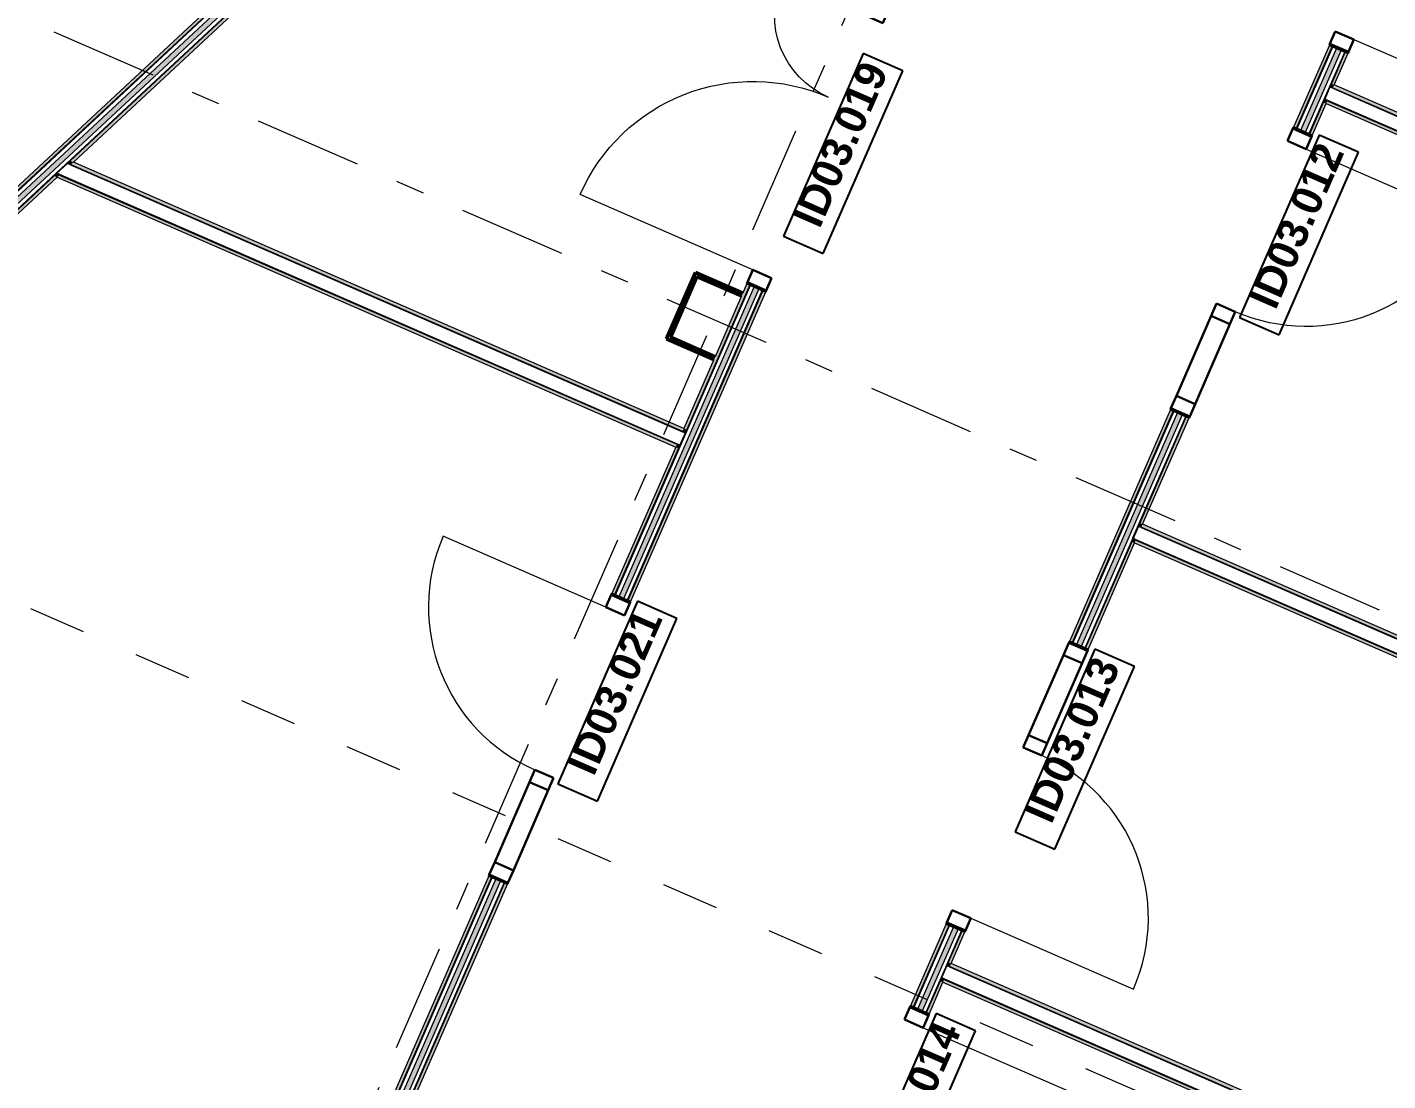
# Model space of a CAD drawing. Header units: millimetres. Extents: x -35034 to 431752, y -71616 to 25069.
# Drawn here: x 336985 to 343658, y -17300 to -12134 of the extents above; entities that cross this region are included whole.
import ezdxf
from ezdxf.enums import TextEntityAlignment as Align

# ---------------------------------------------------------------- set-up
doc = ezdxf.new("R2010")
doc.units = ezdxf.units.MM
doc.header["$MEASUREMENT"] = 0
doc.linetypes.add('Dashed', pattern=[564.444447, 282.222223, -282.222223])
doc.linetypes.add('Double Dashed', pattern=[1093.611073, 529.166651, -211.666656, 141.111112, -211.666656])
for name, color, linetype in [('A-95-MC_Marker_Section_P2.Marker', 7, 'Continuous'), ('New_A-15-MG_Structural_Grid_Phase_2', 7, 'Continuous'), ('New_A-25-M_Wall_Int', 7, 'Continuous'), ('New_ArchiCAD Door Markers', 7, 'Continuous'), ('New_ArchiCAD Doors', 7, 'Continuous')]:
    doc.layers.add(name, color=color, linetype=linetype)
for name, color, linetype, lineweight in [('A-95-MC_Marker_Section_P2.Marker_Pen_No__1', 7, 'Continuous', 13), ('New_A-25-M_Wall_Int_Pen_No__1', 7, 'Continuous', 13), ('New_ArchiCAD Door Markers_Pen_No__1', 7, 'Continuous', 13), ('New_ArchiCAD Door Markers_Pen_No__5', 7, 'Continuous', 25), ('New_ArchiCAD Doors_Pen_No__1', 7, 'Continuous', 13)]:
    doc.layers.add(name, color=color, linetype=linetype, lineweight=lineweight)
for name, color, linetype, lineweight, true_color in [('New_A-15-MG_Structural_Grid_Phase_2_Pen_No__222', 7, 'Continuous', 13, 0x65af33), ('New_A-25-M_Wall_Int_Pen_No__107', 7, 'Continuous', 15, 0xa6a6a6), ('New_A-25-M_Wall_Int_Pen_No__27', 7, 'Continuous', 50, 0x2a2a2a), ('New_ArchiCAD Doors_Pen_No__43', 7, 'Continuous', 30, 0x444444), ('New_ArchiCAD Doors_Pen_No__63', 7, 'Continuous', 20, 0x606060)]:
    doc.layers.add(name, color=color, linetype=linetype, lineweight=lineweight, true_color=true_color)
doc.styles.add('GENERATED_STYLE_1', font='')
doc.styles.add('GENERATED_STYLE_4', font='')
doc.styles.get('GENERATED_STYLE_1').set_extended_font_data('Swis721 BT', bold=True)
doc.styles.get('GENERATED_STYLE_4').set_extended_font_data('Swis721 BT')

# ---------------------------------------------------------------- blocks, each defined once
blk = doc.blocks.new('*X983', base_point=(341458.1, 0))
at = {"layer": 'New_A-25-M_Wall_Int_Pen_No__107', "linetype": 'Continuous'}
blk.add_hatch(color=256, dxfattribs=at).paths.add_polyline_path([(341527.3, -16544.8), (341351.4, -16948.1), (341374.4, -16958.1), (341550.2, -16554.8)])
blk = doc.blocks.new('*X984', base_point=(341458.1, 0))
at = {"layer": 'New_A-25-M_Wall_Int_Pen_No__107', "linetype": 'Continuous'}
blk.add_hatch(color=256, dxfattribs=at).paths.add_polyline_path([(342626.6, -14023.8), (342130.9, -15160.7), (342153.8, -15170.7), (342649.5, -14033.8)])
blk = doc.blocks.new('*X985', base_point=(341458.1, 0))
at = {"layer": 'New_A-25-M_Wall_Int_Pen_No__107', "linetype": 'Continuous'}
blk.add_hatch(color=256, dxfattribs=at).paths.add_polyline_path([(343406, -12236.3), (343230.2, -12639.6), (343253.1, -12649.6), (343428.9, -12246.3)])
blk = doc.blocks.new('Door with Sidelight on Side 2 19_11')
at = {"layer": 'New_ArchiCAD Doors_Pen_No__1', "linetype": 'Continuous'}
for p, q in [((-755, 0), (-755, -15)), ((755, 0), (755, -15)), ((-755, -15), (-755, -18)), ((-755, -18), (-755, -37)), ((-755, -37), (-755, -62)), ((-755, -62), (-755, -82)), ((755, -15), (755, -18)), ((755, -18), (755, -37)), ((755, -37), (755, -62)), ((755, -62), (755, -82)), ((-755, -82), (-755, -85)), ((-755, -85), (-755, -100)), ((755, -82), (755, -85)), ((755, -85), (755, -100))]:
    blk.add_line(p, q, dxfattribs=at)
at = {"layer": 'New_ArchiCAD Doors_Pen_No__43', "linetype": 'Continuous'}
for p, q in [((-748, 0), (-755, 0)), ((-755, 0), (-755, -100)), ((-682, 0), (-748, 0)), ((-748, 0), (-748, -100)), ((-254, 0), (-682, 0)), ((-682, 0), (-682, -100)), ((-682, -100), (-682, 0)), ((-254, -100), (-254, 0)), ((-188, 0), (-254, 0)), ((-254, 0), (-254, -100)), ((-188, -100), (-188, 0)), ((748, 0), (682, 0)), ((682, 0), (682, -100)), ((748, 0), (755, 0)), ((748, -100), (748, 0)), ((755, 0), (755, -100)), ((-748, -100), (-755, -100)), ((-748, -100), (-682, -100)), ((-682, -100), (-254, -100)), ((-254, -100), (-188, -100)), ((682, -100), (748, -100)), ((748, -100), (755, -100))]:
    blk.add_line(p, q, dxfattribs=at)
at = {"layer": 'New_ArchiCAD Doors_Pen_No__63', "linetype": 'Continuous'}
blk.add_line((682, 0), (682, 870), dxfattribs=at)
blk.add_arc((682, 0), 870, 90, 180, dxfattribs=at)
blk = doc.blocks.new('Door Stamp 17_18')
at = {"layer": 'New_ArchiCAD Door Markers_Pen_No__5', "linetype": 'Continuous'}
for p, q in [((206.6, 241.9), (-770.5, 241.9)), ((-770.5, 241.9), (-770.5, 30.2)), ((206.6, 241.9), (-770.5, 241.9)), ((206.6, 30.2), (206.6, 241.9)), ((-770.5, 30.2), (206.6, 30.2))]:
    blk.add_line(p, q, dxfattribs=at)
at = {"layer": 'New_ArchiCAD Door Markers_Pen_No__1', "style": 'GENERATED_STYLE_1'}
blk.add_attdef('AC_WIDO_ID', text='', height=150, rotation=180, dxfattribs=at).set_placement((147.8, 286.5), align=Align.BOTTOM_LEFT)
blk = doc.blocks.new('Wall_286_2', base_point=(351226.8, 5794.2))
at = {"layer": 'New_A-25-M_Wall_Int_Pen_No__107', "linetype": 'Continuous'}
for points in [[(343371.2, -12221.1), (343195.3, -12624.4), (343209.1, -12630.4), (343384.9, -12227.1)], [(343449.1, -12255.1), (343381.2, -12410.9), (343394.9, -12416.9), (343462.9, -12261.1)], [(343388.9, -12430.7), (343394.9, -12416.9), (343381.2, -12410.9), (343375.2, -12424.7)], [(343341.2, -12502.6), (343273.2, -12658.4), (343287, -12664.4), (343354.9, -12508.6)], [(343354.9, -12508.6), (343360.9, -12494.8), (343347.2, -12488.8), (343341.2, -12502.6)], [(342591.8, -14008.6), (342096, -15145.5), (342109.8, -15151.5), (342605.5, -14014.6)], [(342669.7, -14042.6), (342441.8, -14565.2), (342455.5, -14571.2), (342683.4, -14048.5)], [(342449.5, -14585), (342455.5, -14571.2), (342441.8, -14565.2), (342435.8, -14579)], [(342173.9, -15179.5), (342187.7, -15185.4), (342415.6, -14662.9), (342401.8, -14656.9)], [(342415.6, -14662.9), (342421.6, -14649.1), (342407.8, -14643.1), (342401.8, -14656.9)], [(341492.5, -16529.6), (341316.6, -16932.9), (341330.4, -16938.9), (341506.2, -16535.6)], [(341570.4, -16563.6), (341502.4, -16719.4), (341516.2, -16725.4), (341584.1, -16569.6)], [(341510.2, -16739.2), (341516.2, -16725.4), (341502.4, -16719.4), (341496.4, -16733.2)], [(341462.5, -16811.1), (341394.5, -16966.9), (341408.3, -16972.9), (341476.2, -16817.1)], [(341476.2, -16817.1), (341482.2, -16803.3), (341468.5, -16797.3), (341462.5, -16811.1)]]:
    blk.add_hatch(color=256, dxfattribs=at).paths.add_polyline_path(points)
at = {"layer": 'New_A-25-M_Wall_Int_Pen_No__107', "linetype": 'Continuous', "lineweight": 0, "true_color": 0x535353}
for points in [[(343384.9, -12227.1), (343209.1, -12630.4), (343211.8, -12631.6), (343387.7, -12228.3)], [(343345.6, -12484.9), (343348.4, -12486.1), (343449.1, -12255.1), (343446.4, -12253.9)], [(343387.7, -12433.4), (343388.9, -12430.7), (343375.2, -12424.7), (343374, -12427.4)], [(343344.4, -12487.6), (343270.5, -12657.2), (343273.2, -12658.4), (343347.2, -12488.8)], [(343347.2, -12488.8), (343348.4, -12486.1), (343345.6, -12484.9), (343344.4, -12487.6)], [(343360.9, -12494.8), (343362.1, -12492.1), (343348.4, -12486.1), (343347.2, -12488.8)], [(342605.5, -14014.6), (342109.8, -15151.5), (342112.5, -15152.7), (342608.3, -14015.8)], [(342406.3, -14639.2), (342409, -14640.4), (342669.7, -14042.6), (342666.9, -14041.4)], [(342448.3, -14587.7), (342449.5, -14585), (342435.8, -14579), (342434.6, -14581.7)], [(342405.1, -14641.9), (342171.2, -15178.3), (342173.9, -15179.5), (342407.8, -14643.1)], [(342407.8, -14643.1), (342409, -14640.4), (342406.3, -14639.2), (342405.1, -14641.9)], [(342421.6, -14649.1), (342422.8, -14646.4), (342409, -14640.4), (342407.8, -14643.1)], [(341506.2, -16535.6), (341330.4, -16938.9), (341333.1, -16940.1), (341509, -16536.8)], [(341466.9, -16793.4), (341469.7, -16794.6), (341570.4, -16563.6), (341567.6, -16562.4)], [(341509, -16741.9), (341510.2, -16739.2), (341496.4, -16733.2), (341495.2, -16735.9)], [(341465.7, -16796.1), (341391.8, -16965.7), (341394.5, -16966.9), (341468.5, -16797.3)], [(341468.5, -16797.3), (341469.7, -16794.6), (341466.9, -16793.4), (341465.7, -16796.1)], [(341482.2, -16803.3), (341483.4, -16800.6), (341469.7, -16794.6), (341468.5, -16797.3)]]:
    blk.add_hatch(color=251, dxfattribs=at).paths.add_polyline_path(points)
at = {"layer": 'New_A-25-M_Wall_Int_Pen_No__1', "linetype": 'Continuous'}
for p, q in [((343384.9, -12227.1), (343209.1, -12630.4)), ((343387.7, -12228.3), (343211.8, -12631.6)), ((343406, -12236.3), (343230.2, -12639.6)), ((343428.9, -12246.3), (343253.1, -12649.6)), ((343446.4, -12253.9), (343345.6, -12484.9)), ((343384.9, -12227.1), (343371.2, -12221.1)), ((343449.1, -12255.1), (343381.2, -12410.9)), ((343387.7, -12228.3), (343384.9, -12227.1)), ((343406, -12236.3), (343387.7, -12228.3)), ((343428.9, -12246.3), (343406, -12236.3)), ((343446.4, -12253.9), (343428.9, -12246.3)), ((343449.1, -12255.1), (343446.4, -12253.9)), ((343462.9, -12261.1), (343449.1, -12255.1)), ((343374, -12427.4), (343348.4, -12486.1)), ((343387.7, -12433.4), (343374, -12427.4)), ((343381.2, -12410.9), (343375.2, -12424.7)), ((343388.9, -12430.7), (343375.2, -12424.7)), ((343344.4, -12487.6), (343270.5, -12657.2)), ((343341.2, -12502.6), (343273.2, -12658.4)), ((343347.2, -12488.8), (343341.2, -12502.6)), ((343345.6, -12484.9), (343344.4, -12487.6)), ((343347.2, -12488.8), (343360.9, -12494.8)), ((343362.1, -12492.1), (343348.4, -12486.1)), ((343209.1, -12630.4), (343195.3, -12624.4)), ((343211.8, -12631.6), (343209.1, -12630.4)), ((343230.2, -12639.6), (343211.8, -12631.6)), ((343253.1, -12649.6), (343230.2, -12639.6)), ((343270.5, -12657.2), (343253.1, -12649.6)), ((343273.2, -12658.4), (343270.5, -12657.2)), ((343287, -12664.4), (343273.2, -12658.4)), ((342605.5, -14014.6), (342591.8, -14008.6)), ((342605.5, -14014.6), (342109.8, -15151.5)), ((342608.3, -14015.8), (342112.5, -15152.7)), ((342626.6, -14023.8), (342130.9, -15160.7)), ((342649.5, -14033.8), (342153.8, -15170.7)), ((342666.9, -14041.4), (342406.3, -14639.2)), ((342669.7, -14042.6), (342441.8, -14565.2)), ((342608.3, -14015.8), (342605.5, -14014.6)), ((342626.6, -14023.8), (342608.3, -14015.8)), ((342649.5, -14033.8), (342626.6, -14023.8)), ((342666.9, -14041.4), (342649.5, -14033.8)), ((342669.7, -14042.6), (342666.9, -14041.4)), ((342683.4, -14048.5), (342669.7, -14042.6)), ((342434.6, -14581.7), (342409, -14640.4)), ((342448.3, -14587.7), (342434.6, -14581.7)), ((342441.8, -14565.2), (342435.8, -14579)), ((342449.5, -14585), (342435.8, -14579)), ((342405.1, -14641.9), (342171.2, -15178.3)), ((342401.8, -14656.9), (342173.9, -15179.5)), ((342407.8, -14643.1), (342401.8, -14656.9)), ((342406.3, -14639.2), (342405.1, -14641.9)), ((342407.8, -14643.1), (342421.6, -14649.1)), ((342422.8, -14646.4), (342409, -14640.4)), ((342109.8, -15151.5), (342096, -15145.5)), ((342112.5, -15152.7), (342109.8, -15151.5)), ((342130.9, -15160.7), (342112.5, -15152.7)), ((342153.8, -15170.7), (342130.9, -15160.7)), ((342171.2, -15178.3), (342153.8, -15170.7)), ((342173.9, -15179.5), (342171.2, -15178.3)), ((342187.7, -15185.4), (342173.9, -15179.5)), ((341506.2, -16535.6), (341330.4, -16938.9)), ((341509, -16536.8), (341333.1, -16940.1)), ((341527.3, -16544.8), (341351.4, -16948.1)), ((341506.2, -16535.6), (341492.5, -16529.6)), ((341509, -16536.8), (341506.2, -16535.6)), ((341527.3, -16544.8), (341509, -16536.8)), ((341550.2, -16554.8), (341527.3, -16544.8)), ((341550.2, -16554.8), (341374.4, -16958.1)), ((341567.6, -16562.4), (341466.9, -16793.4)), ((341570.4, -16563.6), (341502.4, -16719.4)), ((341567.6, -16562.4), (341550.2, -16554.8)), ((341570.4, -16563.6), (341567.6, -16562.4)), ((341584.1, -16569.6), (341570.4, -16563.6)), ((341495.2, -16735.9), (341469.7, -16794.6)), ((341509, -16741.9), (341495.2, -16735.9)), ((341502.4, -16719.4), (341496.4, -16733.2)), ((341510.2, -16739.2), (341496.4, -16733.2)), ((341465.7, -16796.1), (341391.8, -16965.7)), ((341462.5, -16811.1), (341394.5, -16966.9)), ((341468.5, -16797.3), (341462.5, -16811.1)), ((341466.9, -16793.4), (341465.7, -16796.1)), ((341468.5, -16797.3), (341482.2, -16803.3)), ((341483.4, -16800.6), (341469.7, -16794.6)), ((341330.4, -16938.9), (341316.6, -16932.9)), ((341333.1, -16940.1), (341330.4, -16938.9)), ((341351.4, -16948.1), (341333.1, -16940.1)), ((341374.4, -16958.1), (341351.4, -16948.1)), ((341391.8, -16965.7), (341374.4, -16958.1)), ((341394.5, -16966.9), (341391.8, -16965.7)), ((341408.3, -16972.9), (341394.5, -16966.9))]:
    blk.add_line(p, q, dxfattribs=at)
at = {"layer": 'New_A-25-M_Wall_Int_Pen_No__1', "linetype": 'Continuous', "flags": 128}
for points in [[(343371.2, -12221.1), (343195.3, -12624.4)], [(343394.9, -12416.9), (343462.9, -12261.1)], [(343287, -12664.4), (343354.9, -12508.6)], [(342591.8, -14008.6), (342096, -15145.5)], [(342455.5, -14571.2), (342683.4, -14048.5)], [(342187.7, -15185.4), (342415.6, -14662.9)], [(341492.5, -16529.6), (341316.6, -16932.9)], [(341516.2, -16725.4), (341584.1, -16569.6)], [(341408.3, -16972.9), (341476.2, -16817.1)]]:
    blk.add_lwpolyline(points, dxfattribs=at)
at = {"layer": 'New_A-25-M_Wall_Int', "color": 250, "lineweight": 50, "true_color": 0x2a2a2a}
for name in ['*X985', '*X984', '*X983']:
    blk.add_blockref(name, (341458.1, 0), dxfattribs=at)
at = {"layer": 'New_ArchiCAD Door Markers'}
ref = blk.add_blockref('Door Stamp 17_18', (342985.2, -13356.5), dxfattribs=dict(at, rotation=246.440411583999))
ref.add_attrib('AC_WIDO_ID', 'ID03.012', dxfattribs={"layer": 'New_ArchiCAD Door Markers_Pen_No__1', "color": 7, "height": 150, "rotation": 66.44041, "style": 'GENERATED_STYLE_1'}).set_placement((343147.9, -13543.9), align=Align.BOTTOM_LEFT)
ref = blk.add_blockref('Door Stamp 17_18', (341885.9, -15877.5), dxfattribs=dict(at, rotation=246.440411583999))
ref.add_attrib('AC_WIDO_ID', 'ID03.013', dxfattribs={"layer": 'New_ArchiCAD Door Markers_Pen_No__1', "color": 7, "height": 150, "rotation": 66.44041, "style": 'GENERATED_STYLE_1'}).set_placement((342048.6, -16064.9), align=Align.BOTTOM_LEFT)
ref = blk.add_blockref('Door Stamp 17_18', (341106.5, -17665), dxfattribs=dict(at, rotation=246.440411583999))
ref.add_attrib('AC_WIDO_ID', 'ID03.014', dxfattribs={"layer": 'New_ArchiCAD Door Markers_Pen_No__1', "color": 7, "height": 150, "rotation": 66.44041, "style": 'GENERATED_STYLE_1'}).set_placement((341269.2, -17852.3), align=Align.BOTTOM_LEFT)
at = {"layer": 'New_ArchiCAD Doors', "color": 251, "linetype": 'Continuous', "lineweight": 20, "true_color": 0x606060, "zscale": 1000, "rotation": 246.440411583999}
for p in [(343764.6, -11569), (341885.9, -15877.5)]:
    blk.add_blockref('Door with Sidelight on Side 2 19_11', p, dxfattribs=at)
at = {"layer": 'New_ArchiCAD Doors', "color": 251, "linetype": 'Continuous', "lineweight": 20, "true_color": 0x606060, "xscale": -0.9999999999999999, "zscale": 1000, "rotation": 246.440411583999}
for p in [(342985.2, -13356.5), (341106.5, -17665)]:
    blk.add_blockref('Door with Sidelight on Side 2 19_11', p, dxfattribs=at)
blk = doc.blocks.new('Wall_289_2', base_point=(341384.6, -16777.1))
at = {"layer": 'New_A-25-M_Wall_Int_Pen_No__107', "linetype": 'Continuous', "lineweight": 0, "true_color": 0x535353}
for points in [[(341509, -16741.9), (345240.6, -18369.1), (345241.8, -18366.3), (341510.2, -16739.2)], [(341482.2, -16803.3), (345213.9, -18430.5), (345215.1, -18427.8), (341483.4, -16800.6)]]:
    blk.add_hatch(color=251, dxfattribs=at).paths.add_polyline_path(points)
at = {"layer": 'New_A-25-M_Wall_Int_Pen_No__107', "linetype": 'Continuous'}
for points in [[(341510.2, -16739.2), (345241.8, -18366.3), (345247.8, -18352.6), (341516.2, -16725.4)], [(341476.2, -16817.1), (345207.9, -18444.3), (345213.9, -18430.5), (341482.2, -16803.3)]]:
    blk.add_hatch(color=256, dxfattribs=at).paths.add_polyline_path(points)
at = {"layer": 'New_A-25-M_Wall_Int_Pen_No__1', "linetype": 'Continuous'}
for p, q in [((341509, -16741.9), (345240.6, -18369.1)), ((341510.2, -16739.2), (345241.8, -18366.3)), ((341482.2, -16803.3), (345213.9, -18430.5)), ((341483.4, -16800.6), (345215.1, -18427.8))]:
    blk.add_line(p, q, dxfattribs=at)
at = {"layer": 'New_A-25-M_Wall_Int_Pen_No__1', "linetype": 'Continuous', "flags": 128}
for points in [[(345247.8, -18352.6), (341516.2, -16725.4)], [(341476.2, -16817.1), (345207.9, -18444.3)]]:
    blk.add_lwpolyline(points, dxfattribs=at)
blk = doc.blocks.new('Wall_290_2', base_point=(342323.9, -14622.9))
at = {"layer": 'New_A-25-M_Wall_Int_Pen_No__107', "linetype": 'Continuous', "lineweight": 0, "true_color": 0x535353}
for points in [[(342448.3, -14587.7), (346034.8, -16151.6), (346036, -16148.8), (342449.5, -14585)], [(342421.6, -14649.1), (346008, -16213), (346009.2, -16210.2), (342422.8, -14646.4)]]:
    blk.add_hatch(color=251, dxfattribs=at).paths.add_polyline_path(points)
at = {"layer": 'New_A-25-M_Wall_Int_Pen_No__107', "linetype": 'Continuous'}
for points in [[(342449.5, -14585), (346036, -16148.8), (346041.9, -16135.1), (342455.5, -14571.2)], [(342415.6, -14662.9), (346002, -16226.7), (346008, -16213), (342421.6, -14649.1)]]:
    blk.add_hatch(color=256, dxfattribs=at).paths.add_polyline_path(points)
at = {"layer": 'New_A-25-M_Wall_Int_Pen_No__1', "linetype": 'Continuous'}
for p, q in [((342448.3, -14587.7), (346034.8, -16151.6)), ((342449.5, -14585), (346036, -16148.8)), ((342421.6, -14649.1), (346008, -16213)), ((342422.8, -14646.4), (346009.2, -16210.2))]:
    blk.add_line(p, q, dxfattribs=at)
at = {"layer": 'New_A-25-M_Wall_Int_Pen_No__1', "linetype": 'Continuous', "flags": 128}
for points in [[(346041.9, -16135.1), (342455.5, -14571.2)], [(342415.6, -14662.9), (346002, -16226.7)], [(346036, -16148.8), (346041.9, -16135.1)], [(346002, -16226.7), (346008, -16213)], [(346008, -16213), (346009.2, -16210.2)], [(346009.2, -16210.2), (346034.8, -16151.6)], [(346034.8, -16151.6), (346036, -16148.8)]]:
    blk.add_lwpolyline(points, dxfattribs=at)
blk = doc.blocks.new('Wall_291_2', base_point=(343263.3, -12468.6))
at = {"layer": 'New_A-25-M_Wall_Int_Pen_No__107', "linetype": 'Continuous', "lineweight": 0, "true_color": 0x535353}
for points in [[(343387.7, -12433.4), (347296, -14137.6), (347297.2, -14134.9), (343388.9, -12430.7)], [(343360.9, -12494.8), (347269.2, -14199), (347270.4, -14196.3), (343362.1, -12492.1)]]:
    blk.add_hatch(color=251, dxfattribs=at).paths.add_polyline_path(points)
at = {"layer": 'New_A-25-M_Wall_Int_Pen_No__107', "linetype": 'Continuous'}
for points in [[(343388.9, -12430.7), (347297.2, -14134.9), (347303.2, -14121.1), (343394.9, -12416.9)], [(343354.9, -12508.6), (347263.2, -14212.8), (347269.2, -14199), (343360.9, -12494.8)]]:
    blk.add_hatch(color=256, dxfattribs=at).paths.add_polyline_path(points)
at = {"layer": 'New_A-25-M_Wall_Int_Pen_No__1', "linetype": 'Continuous'}
for p, q in [((343387.7, -12433.4), (347296, -14137.6)), ((343388.9, -12430.7), (347297.2, -14134.9)), ((343360.9, -12494.8), (347269.2, -14199)), ((343362.1, -12492.1), (347270.4, -14196.3))]:
    blk.add_line(p, q, dxfattribs=at)
at = {"layer": 'New_A-25-M_Wall_Int_Pen_No__1', "linetype": 'Continuous', "flags": 128}
for points in [[(347303.2, -14121.1), (343394.9, -12416.9)], [(343354.9, -12508.6), (347263.2, -14212.8)], [(347270.4, -14196.3), (347296, -14137.6)], [(347296, -14137.6), (347297.2, -14134.9)], [(347297.2, -14134.9), (347303.2, -14121.1)], [(347263.2, -14212.8), (347269.2, -14199)], [(347269.2, -14199), (347270.4, -14196.3)]]:
    blk.add_lwpolyline(points, dxfattribs=at)
blk = doc.blocks.new('Wall_304_2', base_point=(337131.8, -12869.7))
at = {"layer": 'New_A-25-M_Wall_Int_Pen_No__107', "linetype": 'Continuous', "lineweight": 0, "true_color": 0x535353}
for points in [[(337197.3, -12808.8), (340198.2, -14117.3), (340199.4, -14114.6), (337199.7, -12806.5)], [(337143.8, -12858.5), (340171.4, -14178.7), (340172.6, -14176), (337146.2, -12856.3)]]:
    blk.add_hatch(color=251, dxfattribs=at).paths.add_polyline_path(points)
at = {"layer": 'New_A-25-M_Wall_Int_Pen_No__107', "linetype": 'Continuous'}
for points in [[(337199.7, -12806.5), (340199.4, -14114.6), (340205.4, -14100.8), (337211.7, -12795.4)], [(337131.8, -12869.7), (340165.5, -14192.5), (340171.4, -14178.7), (337143.8, -12858.5)]]:
    blk.add_hatch(color=256, dxfattribs=at).paths.add_polyline_path(points)
at = {"layer": 'New_A-25-M_Wall_Int_Pen_No__1', "linetype": 'Continuous'}
for p, q in [((337197.3, -12808.8), (340198.2, -14117.3)), ((337199.7, -12806.5), (340199.4, -14114.6)), ((337143.8, -12858.5), (340171.4, -14178.7)), ((337146.2, -12856.3), (340172.6, -14176))]:
    blk.add_line(p, q, dxfattribs=at)
at = {"layer": 'New_A-25-M_Wall_Int_Pen_No__1', "linetype": 'Continuous', "flags": 128}
for points in [[(340205.4, -14100.8), (337211.7, -12795.4)], [(337131.8, -12869.7), (340165.5, -14192.5)]]:
    blk.add_lwpolyline(points, dxfattribs=at)
blk = doc.blocks.new('*X1043', base_point=(341458.1, 0))
at = {"layer": 'New_A-25-M_Wall_Int_Pen_No__107', "linetype": 'Continuous'}
blk.add_hatch(color=256, dxfattribs=at).paths.add_polyline_path([(339283.5, -16310.2), (337601.1, -20168.3), (337624.1, -20178.3), (339306.4, -16320.2)])
blk = doc.blocks.new('*X1044', base_point=(341458.1, 0))
at = {"layer": 'New_A-25-M_Wall_Int_Pen_No__107', "linetype": 'Continuous'}
blk.add_hatch(color=256, dxfattribs=at).paths.add_polyline_path([(339887, -14926.1), (339910, -14936.1), (340572.9, -13415.8), (340550, -13405.8)])
blk = doc.blocks.new('Door with Sidelight on Side 2 19_12')
at = {"layer": 'New_ArchiCAD Doors_Pen_No__1', "linetype": 'Continuous'}
for p, q in [((-755, 0), (-755, -15)), ((755, 0), (755, -15)), ((-755, -15), (-755, -18)), ((-755, -18), (-755, -38)), ((-755, -38), (-755, -63)), ((-755, -63), (-755, -82)), ((755, -15), (755, -18)), ((755, -18), (755, -38)), ((755, -38), (755, -63)), ((755, -63), (755, -82)), ((-755, -82), (-755, -85)), ((-755, -85), (-755, -100)), ((755, -82), (755, -85)), ((755, -85), (755, -100))]:
    blk.add_line(p, q, dxfattribs=at)
at = {"layer": 'New_ArchiCAD Doors_Pen_No__43', "linetype": 'Continuous'}
for p, q in [((-748, 0), (-755, 0)), ((-755, 0), (-755, -100)), ((-682, 0), (-748, 0)), ((-748, 0), (-748, -100)), ((-254, 0), (-682, 0)), ((-682, 0), (-682, -100)), ((-682, -100), (-682, 0)), ((-254, -100), (-254, 0)), ((-188, 0), (-254, 0)), ((-254, 0), (-254, -100)), ((-188, -100), (-188, 0)), ((748, 0), (682, 0)), ((682, 0), (682, -100)), ((748, 0), (755, 0)), ((748, -100), (748, 0)), ((755, 0), (755, -100)), ((-748, -100), (-755, -100)), ((-748, -100), (-682, -100)), ((-682, -100), (-254, -100)), ((-254, -100), (-188, -100)), ((682, -100), (748, -100)), ((748, -100), (755, -100))]:
    blk.add_line(p, q, dxfattribs=at)
at = {"layer": 'New_ArchiCAD Doors_Pen_No__63', "linetype": 'Continuous'}
blk.add_line((682, 0), (682, 870), dxfattribs=at)
blk.add_arc((682, 0), 870, 90, 180, dxfattribs=at)
blk = doc.blocks.new('Double Door Asymmetric 19_4')
at = {"layer": 'New_ArchiCAD Doors_Pen_No__1', "linetype": 'Continuous'}
for p, q in [((-755, 0), (-755, -15)), ((755, 0), (755, -15)), ((-755, -15), (-755, -18)), ((-755, -18), (-755, -38)), ((-755, -38), (-755, -63)), ((-755, -63), (-755, -82)), ((755, -15), (755, -18)), ((755, -18), (755, -38)), ((755, -38), (755, -63)), ((755, -63), (755, -82)), ((-755, -82), (-755, -85)), ((-755, -85), (-755, -100)), ((755, -82), (755, -85)), ((755, -85), (755, -100))]:
    blk.add_line(p, q, dxfattribs=at)
at = {"layer": 'New_ArchiCAD Doors_Pen_No__43', "linetype": 'Continuous'}
for p, q in [((-748, 0), (-755, 0)), ((-755, 0), (-755, -100)), ((-682, 0), (-748, 0)), ((-748, 0), (-748, -100)), ((-682, -100), (-682, 0)), ((748, 0), (682, 0)), ((682, 0), (682, -100)), ((748, 0), (755, 0)), ((748, -100), (748, 0)), ((755, 0), (755, -100)), ((-748, -100), (-755, -100)), ((-748, -100), (-682, -100)), ((682, -100), (748, -100)), ((748, -100), (755, -100))]:
    blk.add_line(p, q, dxfattribs=at)
at = {"layer": 'New_ArchiCAD Doors_Pen_No__63', "linetype": 'Continuous'}
for p, q in [((682, 0), (682, 924)), ((-682, 0), (-682, 440))]:
    blk.add_line(p, q, dxfattribs=at)
for centre, radius, start, end in [((682, 0), 924, 90, 180), ((-682, 0), 440, 0, 90)]:
    blk.add_arc(centre, radius, start, end, dxfattribs=at)
blk = doc.blocks.new('Door Stamp 17_22')
at = {"layer": 'New_ArchiCAD Door Markers_Pen_No__5', "linetype": 'Continuous'}
for p, q in [((470.6, 183.2), (-506.5, 183.2)), ((-506.5, 183.2), (-506.5, -28.6)), ((470.6, 183.2), (-506.5, 183.2)), ((470.6, -28.6), (470.6, 183.2)), ((-506.5, -28.6), (470.6, -28.6))]:
    blk.add_line(p, q, dxfattribs=at)
at = {"layer": 'New_ArchiCAD Door Markers_Pen_No__1', "style": 'GENERATED_STYLE_1'}
blk.add_attdef('AC_WIDO_ID', text='', height=150, rotation=180, dxfattribs=at).set_placement((411.8, 227.3), align=Align.BOTTOM_LEFT)
blk = doc.blocks.new('Wall_305_2', base_point=(341773.2, -10505.3))
at = {"layer": 'New_A-25-M_Wall_Int_Pen_No__107', "linetype": 'Continuous'}
for points in [[(340205.4, -14100.8), (340219.2, -14106.8), (340528.9, -13396.6), (340515.1, -13390.6)], [(339930.1, -14944.9), (339943.9, -14950.8), (340606.8, -13430.6), (340593, -13424.6)], [(340213.2, -14120.6), (340219.2, -14106.8), (340205.4, -14100.8), (340199.4, -14114.6)], [(340165.5, -14192.5), (339852.2, -14910.9), (339866, -14916.9), (340179.2, -14198.5)], [(340179.2, -14198.5), (340185.2, -14184.7), (340171.4, -14178.7), (340165.5, -14192.5)], [(339248.7, -16295), (337566.3, -20153.2), (337580.1, -20159.2), (339262.4, -16301)], [(337644.2, -20187.1), (337658, -20193.1), (339340.3, -16335), (339326.6, -16329)]]:
    blk.add_hatch(color=256, dxfattribs=at).paths.add_polyline_path(points)
at = {"layer": 'New_A-25-M_Wall_Int_Pen_No__107', "linetype": 'Continuous', "lineweight": 0, "true_color": 0x535353}
for points in [[(340213.2, -14120.6), (340215.9, -14121.8), (340531.6, -13397.8), (340528.9, -13396.6)], [(339927.4, -14943.7), (339930.1, -14944.9), (340593, -13424.6), (340590.3, -13423.4)], [(340212, -14123.3), (339866, -14916.9), (339868.7, -14918.1), (340214.7, -14124.5)], [(340212, -14123.3), (340213.2, -14120.6), (340199.4, -14114.6), (340198.2, -14117.3)], [(340214.7, -14124.5), (340215.9, -14121.8), (340213.2, -14120.6), (340212, -14123.3)], [(340185.2, -14184.7), (340186.4, -14182), (340172.6, -14176), (340171.4, -14178.7)], [(339262.4, -16301), (337580.1, -20159.2), (337582.8, -20160.4), (339265.2, -16302.2)], [(339323.8, -16327.8), (337641.5, -20185.9), (337644.2, -20187.1), (339326.6, -16329)]]:
    blk.add_hatch(color=251, dxfattribs=at).paths.add_polyline_path(points)
at = {"layer": 'New_A-25-M_Wall_Int_Pen_No__1', "linetype": 'Continuous'}
for p, q in [((340531.6, -13397.8), (339868.7, -14918.1)), ((340550, -13405.8), (339887, -14926.1)), ((340528.9, -13396.6), (340213.2, -14120.6)), ((340515.1, -13390.6), (340528.9, -13396.6)), ((340528.9, -13396.6), (340531.6, -13397.8)), ((340531.6, -13397.8), (340550, -13405.8)), ((340550, -13405.8), (340572.9, -13415.8)), ((340572.9, -13415.8), (339910, -14936.1)), ((340590.3, -13423.4), (339927.4, -14943.7)), ((340593, -13424.6), (339930.1, -14944.9)), ((340572.9, -13415.8), (340590.3, -13423.4)), ((340590.3, -13423.4), (340593, -13424.6)), ((340593, -13424.6), (340606.8, -13430.6)), ((340212, -14123.3), (339866, -14916.9)), ((340198.2, -14117.3), (340212, -14123.3)), ((340213.2, -14120.6), (340199.4, -14114.6)), ((340171.4, -14178.7), (340185.2, -14184.7)), ((340172.6, -14176), (340186.4, -14182)), ((339852.2, -14910.9), (339866, -14916.9)), ((339866, -14916.9), (339868.7, -14918.1)), ((339868.7, -14918.1), (339887, -14926.1)), ((339887, -14926.1), (339910, -14936.1)), ((339910, -14936.1), (339927.4, -14943.7)), ((339927.4, -14943.7), (339930.1, -14944.9)), ((339930.1, -14944.9), (339943.9, -14950.8)), ((339262.4, -16301), (337580.1, -20159.2)), ((339265.2, -16302.2), (337582.8, -20160.4)), ((339283.5, -16310.2), (337601.1, -20168.3)), ((339306.4, -16320.2), (337624.1, -20178.3)), ((339323.8, -16327.8), (337641.5, -20185.9)), ((339326.6, -16329), (337644.2, -20187.1)), ((339248.7, -16295), (339262.4, -16301)), ((339262.4, -16301), (339265.2, -16302.2)), ((339265.2, -16302.2), (339283.5, -16310.2)), ((339283.5, -16310.2), (339306.4, -16320.2)), ((339306.4, -16320.2), (339323.8, -16327.8)), ((339323.8, -16327.8), (339326.6, -16329)), ((339326.6, -16329), (339340.3, -16335))]:
    blk.add_line(p, q, dxfattribs=at)
at = {"layer": 'New_A-25-M_Wall_Int_Pen_No__1', "linetype": 'Continuous', "flags": 128}
for points in [[(340515.1, -13390.6), (340494.6, -13437.5)], [(339943.9, -14950.8), (340606.8, -13430.6)], [(340488.7, -13451.3), (340358.5, -13749.7)], [(340352.5, -13763.4), (340205.4, -14100.8)], [(340165.5, -14192.5), (339852.2, -14910.9)], [(339248.7, -16295), (337566.3, -20153.2)], [(337658, -20193.1), (339340.3, -16335)]]:
    blk.add_lwpolyline(points, dxfattribs=at)
at = {"layer": 'New_A-25-M_Wall_Int', "color": 250, "lineweight": 50, "true_color": 0x2a2a2a}
for name in ['*X1044', '*X1043']:
    blk.add_blockref(name, (341458.1, 0), dxfattribs=at)
at = {"layer": 'New_ArchiCAD Door Markers'}
ref = blk.add_blockref('Door Stamp 17_22', (340908.6, -12738.5), dxfattribs=dict(at, rotation=246.4404115839982))
ref.add_attrib('AC_WIDO_ID', 'ID03.019', dxfattribs={"layer": 'New_ArchiCAD Door Markers_Pen_No__1', "color": 7, "height": 150, "rotation": 66.44041, "style": 'GENERATED_STYLE_1'}).set_placement((340911.9, -13144.9), align=Align.BOTTOM_LEFT)
ref = blk.add_blockref('Door Stamp 17_18', (339642.1, -15642.9), dxfattribs=dict(at, rotation=246.4404115839982))
ref.add_attrib('AC_WIDO_ID', 'ID03.021', dxfattribs={"layer": 'New_ArchiCAD Door Markers_Pen_No__1', "color": 7, "height": 150, "rotation": 66.44041, "style": 'GENERATED_STYLE_1'}).set_placement((339804.8, -15830.3), align=Align.BOTTOM_LEFT)
at = {"layer": 'New_ArchiCAD Doors', "color": 251, "linetype": 'Continuous', "lineweight": 20, "true_color": 0x606060, "xscale": -1, "zscale": 1000, "rotation": 66.44041158399826}
blk.add_blockref('Double Door Asymmetric 19_4', (340816.9, -12698.5), dxfattribs=at)
at = {"layer": 'New_ArchiCAD Doors', "color": 251, "linetype": 'Continuous', "lineweight": 20, "true_color": 0x606060, "zscale": 1000, "rotation": 66.44041158399826}
blk.add_blockref('Door with Sidelight on Side 2 19_12', (339550.4, -15602.9), dxfattribs=at)
blk = doc.blocks.new('*X1055', base_point=(341458.1, 0))
at = {"layer": 'New_A-25-M_Wall_Int_Pen_No__107', "linetype": 'Continuous'}
blk.add_hatch(color=256, dxfattribs=at).paths.add_polyline_path([(334368.3, -15356.6), (334376.5, -15365.4), (334385.4, -15374.9), (340335.5, -9838), (340330.4, -9808.6)])
blk = doc.blocks.new('Wall_306_2', base_point=(340342.9, -9881.6))
at = {"layer": 'New_A-25-M_Wall_Int_Pen_No__107', "linetype": 'Continuous', "lineweight": 0, "true_color": 0x535353}
for points in [[(335741.9, -14051.1), (340326.4, -9785), (340325.8, -9781.5), (335739.9, -14048.9)], [(337131.2, -12849.8), (340339.9, -9864), (340339.3, -9860.4), (337128.2, -12848.5)], [(337197.3, -12808.8), (337199.7, -12806.5), (337184.7, -12800), (337182.3, -12802.2)], [(337125.8, -12850.7), (334398.3, -15388.8), (334400.3, -15391), (337128.8, -12852)], [(337128.8, -12852), (337131.2, -12849.8), (337128.2, -12848.5), (337125.8, -12850.7)], [(337143.8, -12858.5), (337146.2, -12856.3), (337131.2, -12849.8), (337128.8, -12852)]]:
    blk.add_hatch(color=251, dxfattribs=at).paths.add_polyline_path(points)
at = {"layer": 'New_A-25-M_Wall_Int_Pen_No__107', "linetype": 'Continuous'}
for points in [[(335750.9, -14038.7), (340325.8, -9781.5), (340322.8, -9763.8), (335740.6, -14027.7)], [(337211.7, -12795.4), (340135.3, -10074.8), (340120.3, -10068.3), (337196.7, -12788.9)], [(337199.7, -12806.5), (337211.7, -12795.4), (337196.7, -12788.9), (337184.7, -12800)], [(334400.3, -15391), (334410.6, -15402), (337131.8, -12869.7), (337116.9, -12863.2)], [(337131.8, -12869.7), (337143.8, -12858.5), (337128.8, -12852), (337116.9, -12863.2)]]:
    blk.add_hatch(color=256, dxfattribs=at).paths.add_polyline_path(points)
at = {"layer": 'New_A-25-M_Wall_Int_Pen_No__1', "linetype": 'Continuous'}
for p, q in [((340326.4, -9785), (334354.7, -15341.9)), ((340325.8, -9781.5), (335739.9, -14048.9)), ((340330.4, -9808.6), (334368.3, -15356.6)), ((340335.5, -9838), (334385.4, -15374.9)), ((340339.3, -9860.4), (337128.2, -12848.5)), ((340120.3, -10068.3), (337196.7, -12788.9)), ((337182.3, -12802.2), (337131.2, -12849.8)), ((337197.3, -12808.8), (337182.3, -12802.2)), ((337196.7, -12788.9), (337184.7, -12800)), ((337199.7, -12806.5), (337184.7, -12800)), ((337125.8, -12850.7), (334398.3, -15388.8)), ((337116.9, -12863.2), (334400.3, -15391)), ((337128.8, -12852), (337116.9, -12863.2)), ((337128.2, -12848.5), (337125.8, -12850.7)), ((337128.8, -12852), (337143.8, -12858.5)), ((337146.2, -12856.3), (337131.2, -12849.8))]:
    blk.add_line(p, q, dxfattribs=at)
at = {"layer": 'New_A-25-M_Wall_Int_Pen_No__1', "linetype": 'Continuous', "flags": 128}
for points in [[(340322.8, -9763.8), (335740.6, -14027.7)], [(337211.7, -12795.4), (340135.3, -10074.8)], [(334410.6, -15402), (337131.8, -12869.7)]]:
    blk.add_lwpolyline(points, dxfattribs=at)
at = {"layer": 'New_A-25-M_Wall_Int', "color": 250, "lineweight": 50, "true_color": 0x2a2a2a}
blk.add_blockref('*X1055', (341458.1, 0), dxfattribs=at)
blk = doc.blocks.new('Wall_373_2', base_point=(340126.2, -13648.4))
at = {"layer": 'New_A-25-M_Wall_Int_Pen_No__107', "linetype": 'Continuous'}
blk.add_hatch(color=256, dxfattribs=at).paths.add_polyline_path([(340139.9, -13654.4), (340270, -13356), (340262.3, -13336.2), (340120.2, -13662.1)])
at = {"layer": 'New_A-25-M_Wall_Int_Pen_No__27', "linetype": 'Continuous', "flags": 128}
for points in [[(340262.3, -13336.2), (340120.2, -13662.1)], [(340139.9, -13654.4), (340270, -13356)]]:
    blk.add_lwpolyline(points, dxfattribs=at)
blk = doc.blocks.new('Wall_374_2', base_point=(340262.3, -13336.2))
at = {"layer": 'New_A-25-M_Wall_Int_Pen_No__107', "linetype": 'Continuous'}
blk.add_hatch(color=256, dxfattribs=at).paths.add_polyline_path([(340270, -13356), (340488.7, -13451.3), (340494.6, -13437.5), (340262.3, -13336.2)])
at = {"layer": 'New_A-25-M_Wall_Int_Pen_No__27', "linetype": 'Continuous', "flags": 128}
for points in [[(340494.6, -13437.5), (340262.3, -13336.2)], [(340270, -13356), (340488.7, -13451.3)]]:
    blk.add_lwpolyline(points, dxfattribs=at)
blk = doc.blocks.new('Wall_375_2', base_point=(340126.2, -13648.4))
at = {"layer": 'New_A-25-M_Wall_Int_Pen_No__107', "linetype": 'Continuous'}
blk.add_hatch(color=256, dxfattribs=at).paths.add_polyline_path([(340120.2, -13662.1), (340352.5, -13763.4), (340358.5, -13749.7), (340139.9, -13654.4)])
at = {"layer": 'New_A-25-M_Wall_Int_Pen_No__27', "linetype": 'Continuous', "flags": 128}
for points in [[(340120.2, -13662.1), (340352.5, -13763.4)], [(340358.5, -13749.7), (340139.9, -13654.4)]]:
    blk.add_lwpolyline(points, dxfattribs=at)
blk = doc.blocks.new('Standard grid marker_8')
at = {"layer": 'New_A-15-MG_Structural_Grid_Phase_2_Pen_No__222', "linetype": 'Double Dashed'}
blk.add_line((705.1, 0), (32130.3, 0), dxfattribs=at)
at = {"layer": 'New_A-15-MG_Structural_Grid_Phase_2_Pen_No__222', "style": 'GENERATED_STYLE_4'}
for tag, p in [('AC_MarkerText_1_0', (-500, 43.4)), ('AC_MarkerText_1_1', (33335.4, 43.4))]:
    blk.add_attdef(tag, text='', height=350, rotation=180, dxfattribs=at).set_placement(p, align=Align.MIDDLE_CENTER)
blk = doc.blocks.new('Standard grid marker_20')
at = {"layer": 'New_A-15-MG_Structural_Grid_Phase_2_Pen_No__222', "linetype": 'Double Dashed'}
blk.add_line((1905, 0), (37382, 0), dxfattribs=at)
at = {"layer": 'New_A-15-MG_Structural_Grid_Phase_2_Pen_No__222', "style": 'GENERATED_STYLE_4'}
for tag, p in [('AC_MarkerText_1_0', (-500, 946.2)), ('AC_MarkerText_1_1', (39787, 946.2))]:
    blk.add_attdef(tag, text='', height=350, rotation=270, dxfattribs=at).set_placement(p, align=Align.MIDDLE_CENTER)
blk = doc.blocks.new('Cutting Plane_3_2', base_point=(357151.3, -23770.8))
at = {"layer": 'A-95-MC_Marker_Section_P2.Marker_Pen_No__1', "linetype": 'Dashed'}
blk.add_line((356922.2, -23670.9), (327387.9, -10792.5), dxfattribs=at)

msp = doc.modelspace()

# ---------------------------------------------------------------- block references
at = {"layer": 'A-95-MC_Marker_Section_P2.Marker'}
msp.add_blockref('Cutting Plane_3_2', (357151.3, -23770.8), dxfattribs=at)
at = {"layer": 'New_A-15-MG_Structural_Grid_Phase_2', "color": 8, "linetype": 'Continuous', "lineweight": 15, "zscale": 1000}
for name, p, rotation in [('Standard grid marker_20', (331914.4, -32918), 66.44041158399293), ('Standard grid marker_8', (357295.1, -20956.1), 156.4404115839929)]:
    msp.add_blockref(name, p, dxfattribs=dict(at, rotation=rotation))
at = {"layer": 'New_A-25-M_Wall_Int', "color": 250, "lineweight": 50, "true_color": 0x2a2a2a}
for name, p in [('Wall_286_2', (351226.8, 5794.2)), ('Wall_306_2', (340342.9, -9881.6)), ('Wall_305_2', (341773.2, -10505.3)), ('Wall_291_2', (343263.3, -12468.6)), ('Wall_304_2', (337131.8, -12869.7)), ('Wall_373_2', (340126.2, -13648.4)), ('Wall_374_2', (340262.3, -13336.2)), ('Wall_375_2', (340126.2, -13648.4)), ('Wall_290_2', (342323.9, -14622.9)), ('Wall_289_2', (341384.6, -16777.1))]:
    msp.add_blockref(name, p, dxfattribs=at)

doc.saveas('drawing.dxf')
